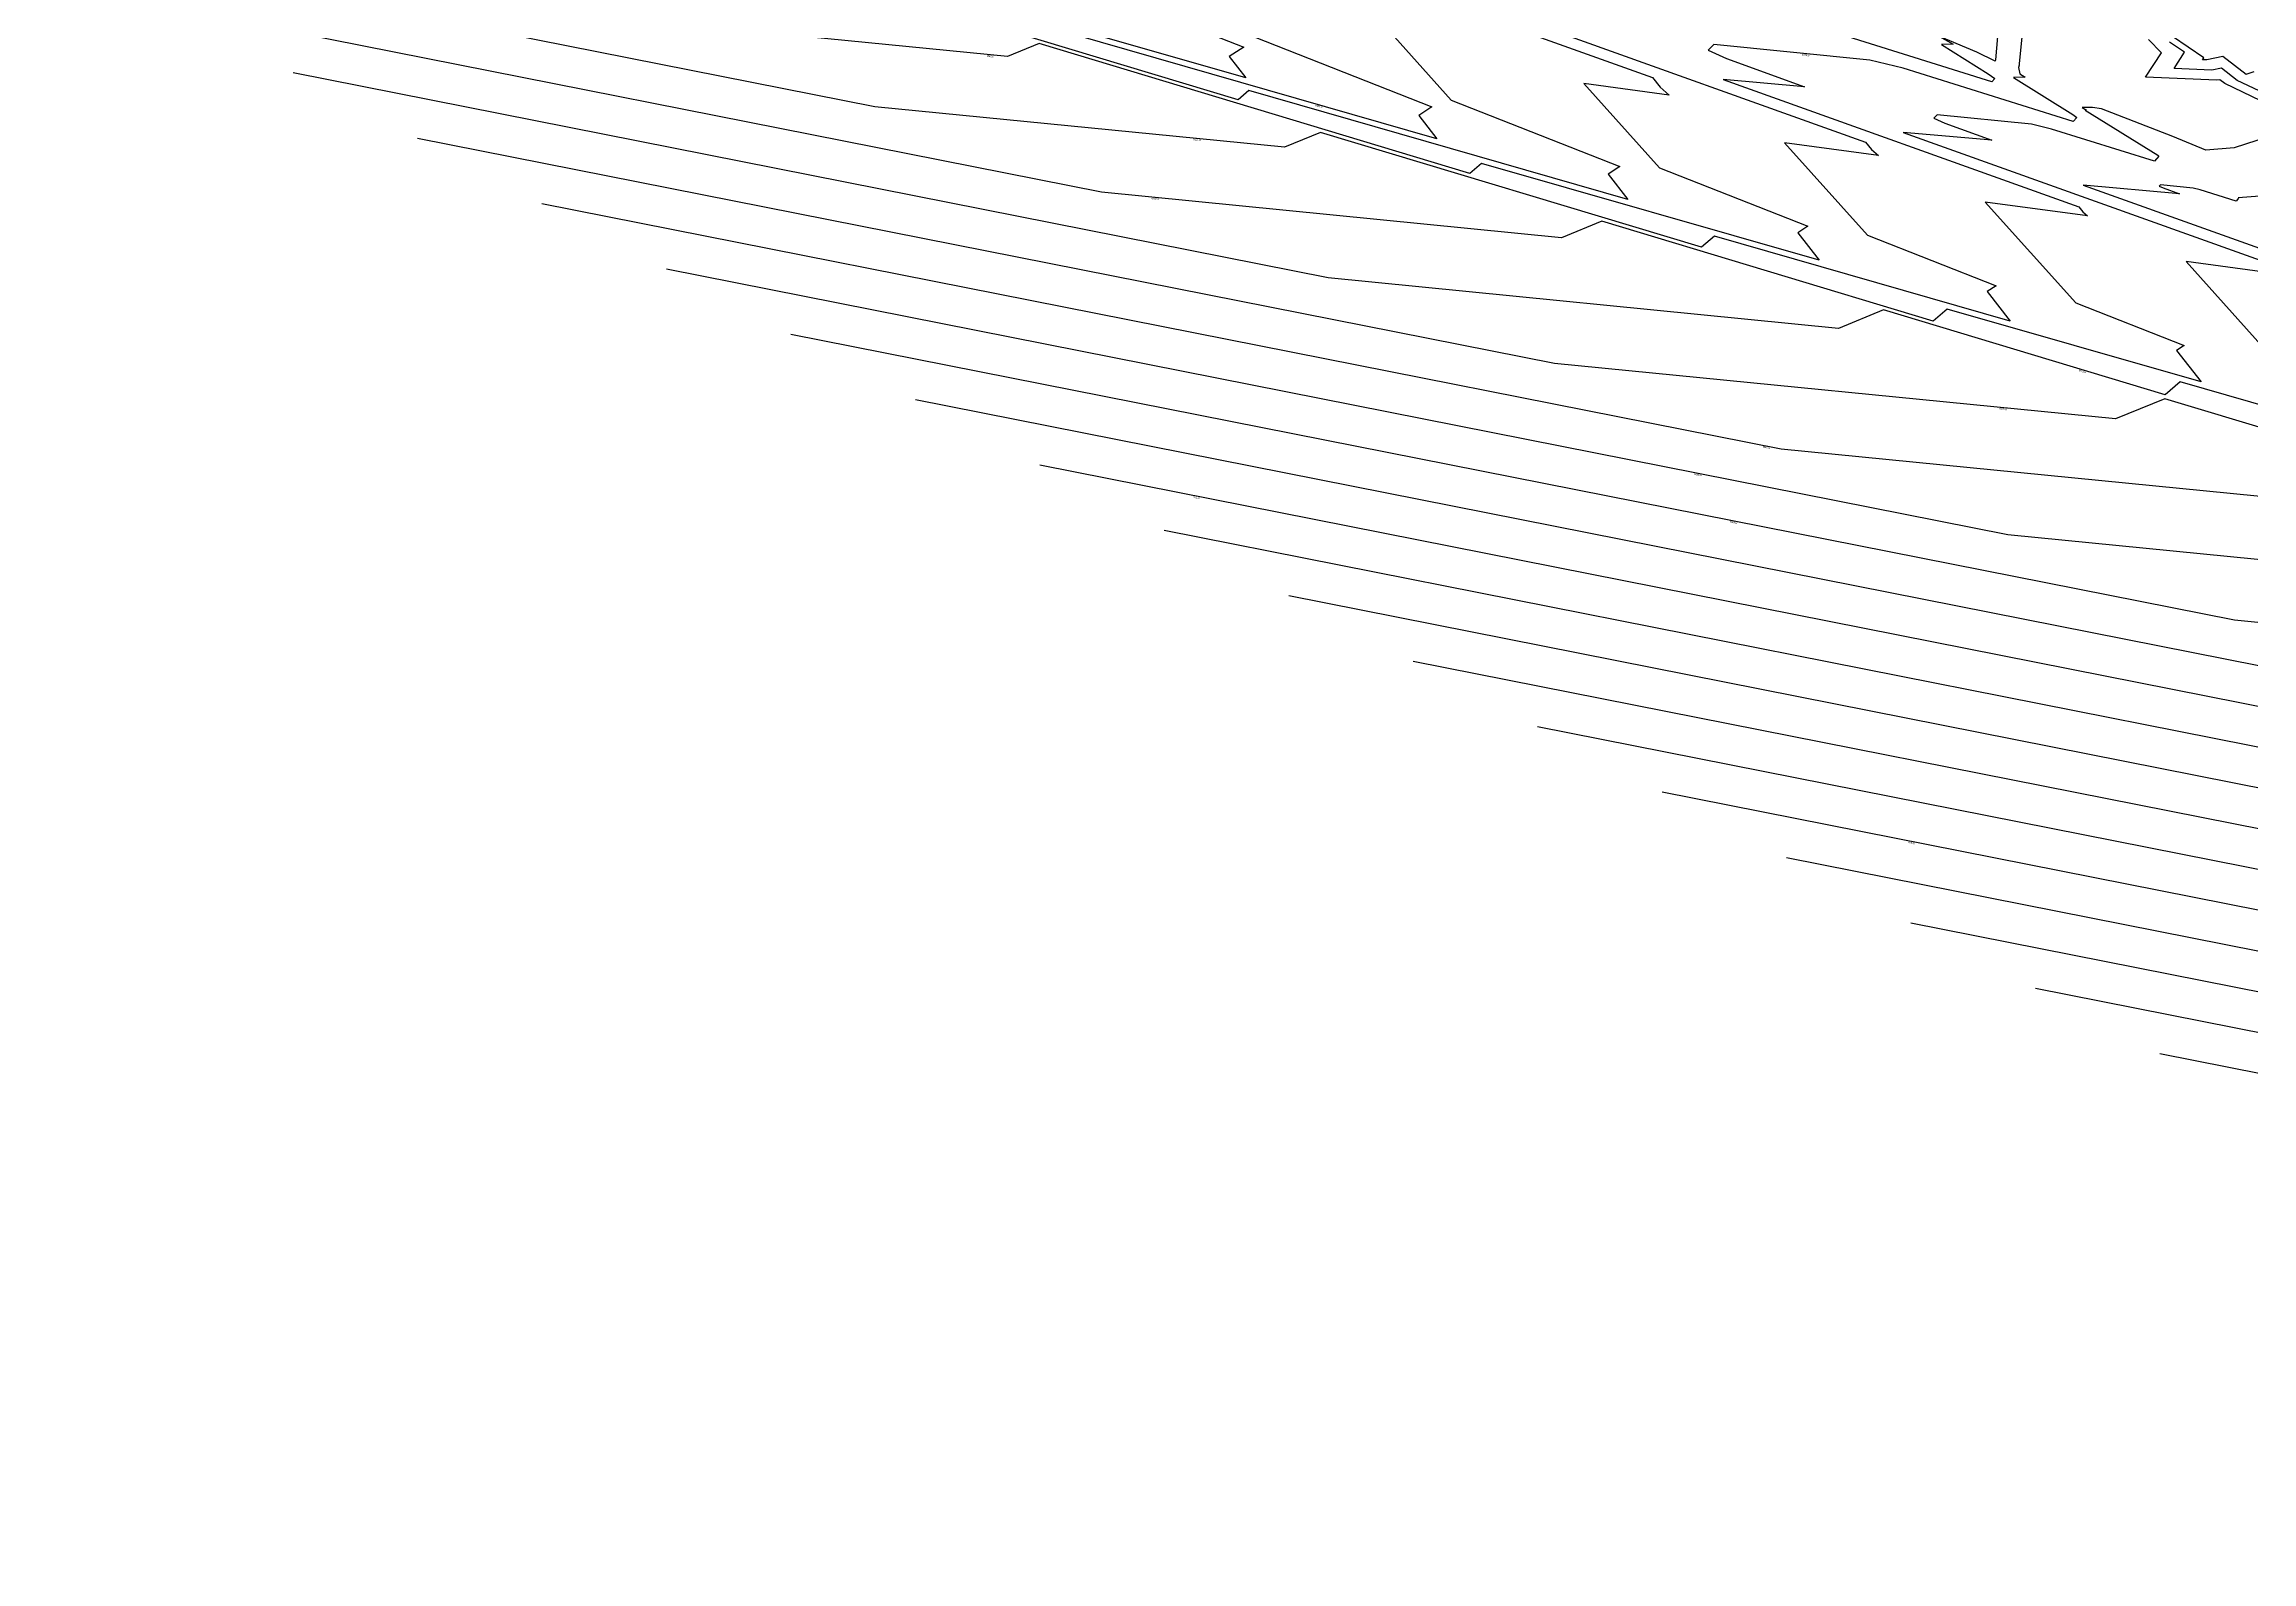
# Model space of a CAD drawing. Extents: x 1684434 to 1702565, y 997334 to 1000228.
# Drawn here: x 1697875 to 1698386, y 998960 to 999311 of the extents above; entities that cross this region are included whole.
import ezdxf

# ---------------------------------------------------------------- set-up
doc = ezdxf.new("R2010")
doc.units = 0
doc.layers.add('Default', color=7, linetype='Continuous')

msp = doc.modelspace()

# ---------------------------------------------------------------- linework, layer by layer
at = {"layer": 'Default'}
for points in [[(1698222.25, 999315.34), (1698296.92, 999288.64), (1698298.28, 999286.89), (1698299.86, 999285.53), (1698278.15, 999288.44), (1698297.36, 999267.05), (1698327.11, 999255.35), (1698325.05, 999254.01), (1698330.35, 999247.19), (1698261.91, 999266.84), (1698258.94, 999264.29), (1698170.71, 999290.87), (1698162.35, 999287.44), (1698067.49, 999296.82), (1697875.16, 999334.89)], [(1698104.59, 999329.62), (1698152.92, 999310.61), (1698149.58, 999308.42), (1698153.42, 999303.48), (1698046.25, 999334.24)], [(1698180.59, 999327.56), (1698247.58, 999303.61), (1698249.37, 999301.31), (1698251.44, 999299.52), (1698231.67, 999302.17), (1698249.17, 999282.69), (1698283.56, 999269.17), (1698281.18, 999267.61), (1698286.12, 999261.27), (1698208, 999283.69), (1698205.29, 999281.37), (1698105.55, 999311.42), (1698098.22, 999308.41), (1698015.03, 999316.64)], [(1698185.2, 999315.9), (1698200.98, 999298.34), (1698240.02, 999282.98), (1698237.31, 999281.21), (1698241.88, 999275.34), (1698154.08, 999300.54), (1698151.64, 999298.45), (1698040.4, 999331.96)], [(1698333.76, 999319.91), (1698332.48, 999306.77), (1698332.45, 999306.45), (1698332.33, 999305.87), (1698332.61, 999304.43), (1698333.89, 999303.7), (1698331.14, 999303.62), (1698344.92, 999295.02), (1698345.84, 999294.36), (1698345, 999293.37), (1698305.59, 999305.71), (1698297.86, 999307.58), (1698261.8, 999311.2), (1698260.45, 999309.88), (1698264.7, 999307.96), (1698282.74, 999301.45), (1698263.92, 999303.12), (1698346.25, 999273.68), (1698347.19, 999272.48), (1698348.27, 999271.54), (1698324.63, 999274.71), (1698345.56, 999251.41), (1698370.66, 999241.54), (1698368.92, 999240.4), (1698374.58, 999233.12), (1698315.83, 999249.98), (1698312.59, 999247.21), (1698235.87, 999270.32), (1698226.48, 999266.48), (1698119.96, 999277.01), (1697903.97, 999319.76)], [(1698152.78, 999313.98), (1698196.47, 999296.79), (1698193.45, 999294.82), (1698197.65, 999289.41), (1698100.16, 999317.39)], [(1698327.46, 999313.11), (1698327.19, 999310.34), (1698327, 999307.65), (1698326.94, 999307.36), (1698322.67, 999309.48), (1698314.01, 999313.07), (1698317.15, 999311.28), (1698314.51, 999311.2), (1698325.3, 999304.47), (1698326.84, 999303.36), (1698326.16, 999302.55), (1698271.2, 999319.77)], [(1698390.53, 999297.18), (1698380.12, 999302.16), (1698378.95, 999303.08), (1698378.24, 999302.93), (1698361.73, 999303.65), (1698365.4, 999309.26), (1698362.4, 999312.37)], [(1698388.01, 999300.48), (1698382.98, 999302.89), (1698379.31, 999305.77), (1698377.09, 999305.29), (1698368.32, 999305.67), (1698370.77, 999309.42), (1698367.3, 999311.8)], [(1698386.77, 999304.91), (1698385.22, 999304.35), (1698385, 999304.27), (1698379.66, 999308.46), (1698375.94, 999307.65), (1698374.91, 999307.69), (1698375.19, 999308.13), (1698367.99, 999313.06)], [(1698418.81, 999219.05), (1698369.75, 999233.13), (1698366.24, 999230.13), (1698301.03, 999249.78), (1698290.61, 999245.51), (1698172.43, 999257.2), (1697932.79, 999304.63)], [(1698392.5, 999290.64), (1698382.25, 999287.28), (1698375.67, 999286.75), (1698368.08, 999289.95), (1698351.55, 999296.31), (1698349.45, 999296.65), (1698347.05, 999296.64), (1698348.09, 999296.04), (1698347.77, 999296.03), (1698364.55, 999285.57), (1698364.84, 999285.36), (1698363.84, 999284.18), (1698339.99, 999291.65), (1698335.31, 999292.78), (1698313.48, 999294.97), (1698312.67, 999294.17), (1698315.24, 999293.01), (1698326.16, 999289.07), (1698305.58, 999290.89), (1698395.59, 999258.71)], [(1698419.89, 999213.05), (1698366.19, 999229.23), (1698354.74, 999224.54), (1698224.89, 999237.38), (1697961.61, 999289.49)], [(1698392.26, 999276.44), (1698383.2, 999275.72), (1698383.22, 999275.62), (1698382.68, 999274.99), (1698374.38, 999277.58), (1698372.76, 999277.98), (1698365.17, 999278.74), (1698364.89, 999278.46), (1698365.78, 999278.06), (1698369.58, 999276.69), (1698347.25, 999278.67), (1698444.92, 999243.75)], [(1698418.87, 999203.57), (1698277.36, 999217.57), (1697990.43, 999274.36)], [(1698396.69, 999257.54), (1698371.11, 999260.98), (1698393.75, 999235.77)], [(1698483, 999182.61), (1698329.82, 999197.75), (1698019.24, 999259.23)], [(1698547.13, 999161.64), (1698382.29, 999177.94), (1698048.06, 999244.09)], [(1698434.76, 999158.12), (1698076.88, 999228.96)], [(1698487.22, 999138.31), (1698105.7, 999213.83)], [(1698539.69, 999118.5), (1698134.51, 999198.69)], [(1698592.16, 999098.68), (1698163.33, 999183.56)], [(1698644.62, 999078.87), (1698192.15, 999168.43)], [(1698697.09, 999059.05), (1698220.97, 999153.29)], [(1698749.56, 999039.24), (1698249.78, 999138.16)], [(1698278.6, 999123.03), (1698802.02, 999019.42)], [(1698307.42, 999107.89), (1698854.49, 998999.61)], [(1698336.24, 999092.76), (1698906.96, 998979.8)], [(1698365.06, 999077.63), (1698959.42, 998959.98)]]:
    msp.add_lwpolyline(points, dxfattribs=at)

# ---------------------------------------------------------------- texts
for s, rotation, p in [(' 692.0', 354.3524, (1698093.21, 999308.4)), (' 694.0', 354.2683, (1698282, 999308.67)), (' 690.0', 343.9866, (1698169.24, 999297.04)), (' 693.0', 354.3524, (1698141.03, 999289.05)), (' 694.0', 354.3524, (1698131.37, 999275.38)), (' 695.0', 343.2319, (1698346.07, 999235.69)), (' 696.0', 354.3524, (1698327.68, 999226.71)), (' 697.0', 348.8041, (1698272.88, 999217.94)), (' 698.0', 348.8041, (1698257.06, 999211.65)), (' 701.0', 348.8041, (1698140.85, 999206.36)), (' 699.0', 348.8041, (1698265.26, 999200.59)), (' 706.0', 348.8041, (1698306.4, 999126.44))]:
    msp.add_text(s, height=0.5, rotation=rotation, dxfattribs=at).set_placement(p)

doc.saveas('drawing.dxf')
